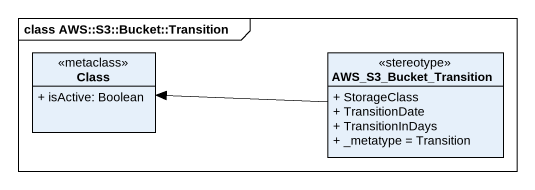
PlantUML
@startuml
mainframe class AWS::S3::Bucket::Transition
hide circle
hide empty members
skinparam classAttributeIconSize 0
class "Class" as Class_ <<metaclass>> {
  + isActive: Boolean
}
class AWS_S3_Bucket_Transition <<stereotype>> {
  + StorageClass
  + TransitionDate
  + TransitionInDays
  + _metatype = Transition
}
AWS_S3_Bucket_Transition -left-> Class_
@enduml
